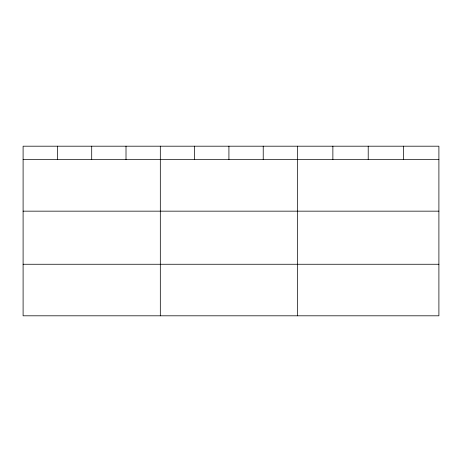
<?xml version="1.0" encoding="UTF-8"?>
<svg xmlns="http://www.w3.org/2000/svg" width="462" height="462" viewBox="0 0 462 462"><rect width="100%" height="100%" fill="white"/><g stroke="black" fill="none" stroke-linecap="round" stroke-linejoin="round"><path stroke-width="0.69" d="M438.9 211.157L438.9 146.194L23.1 146.194L23.1 315.806L438.9 315.806L438.9 211.157L23.1 211.157M23.1 159.609L438.9 159.609M23.1 264.258L438.9 264.258M403.557 146.194L403.557 159.609M368.214 146.194L368.214 159.609M332.871 146.194L332.871 159.609M297.528 146.194L297.528 315.806M263.225 146.194L263.225 159.609M228.921 146.194L228.921 159.609M194.618 146.194L194.618 159.609M160.314 146.194L160.314 315.806M126.01 146.194L126.01 159.609M91.707 146.194L91.707 159.609M57.404 146.194L57.404 159.609"/></g></svg>
